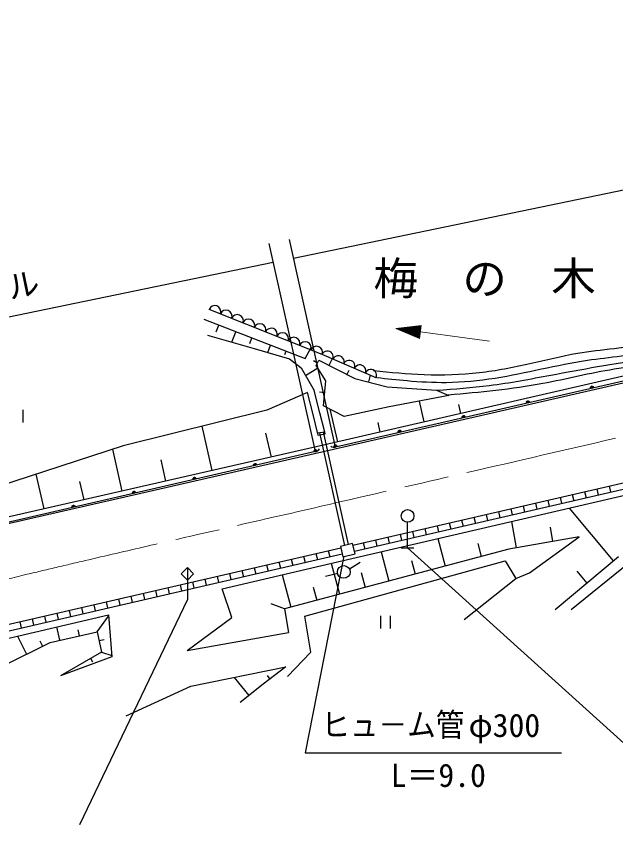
# Model space of a CAD drawing. Units: millimetres, scale not verified. Extents: x 40000 to 680000, y 20000 to 380000.
# Drawn here: x 186806 to 233986, y 279629 to 343223 of the extents above; entities that cross this region are included whole.
import ezdxf
from ezdxf.enums import TextEntityAlignment as Align

# ---------------------------------------------------------------- set-up
doc = ezdxf.new("R2010")
doc.units = ezdxf.units.MM
doc.header["$LTSCALE"] = 1000
doc.linetypes.add('CHAIN', pattern=[18.5, 12, -1.5, 3.5, -1.5])
for name, color, linetype, lineweight in [('M-BGD', 7, 'Continuous', 25), ('M-BMK', 2, 'CHAIN', 13), ('M-STR-HTXT', 7, 'Continuous', 13), ('M-STR-STR3', 7, 'Continuous', 25), ('M-STR-STRC', 7, 'Continuous', 25)]:
    doc.layers.add(name, color=color, linetype=linetype, lineweight=lineweight)
doc.styles.add('ＭＳ ゴシック', font='')
doc.styles.get('ＭＳ ゴシック').set_extended_font_data('MS Gothic')

msp = doc.modelspace()

# ---------------------------------------------------------------- linework, layer by layer
at = {"layer": 'M-BGD'}
for p, q in [((210875, 316604), (201982, 320163)), ((201567, 319387), (209556, 316289)), ((202548, 318404), (202751, 318928)), ((252245, 318999), (210754, 309435)), ((201849, 318136), (205527, 317098)), ((203783, 317590), (204099, 318405)), ((252364, 318465), (210856, 308932)), ((252286, 318603), (211938, 309332)), ((205190, 317480), (205359, 317917)), ((206598, 316780), (206819, 317351)), ((205527, 317098), (208324, 316268)), ((207946, 316605), (208050, 316873)), ((209556, 316289), (210019, 317167)), ((208324, 316268), (209234, 315566)), ((210199, 316135), (210519, 315968)), ((210412, 315764), (210621, 316164)), ((210621, 316164), (213460, 314732)), ((215128, 314794), (210875, 316604)), ((211672, 316265), (211418, 315762)), ((209234, 315566), (210257, 313776)), ((209577, 314967), (210537, 315564)), ((211168, 314549), (210412, 315764)), ((212987, 315357), (212831, 315049)), ((213302, 301626), (271126, 314965)), ((214660, 314993), (214523, 314458)), ((210983, 312579), (211168, 314549)), ((212098, 300313), (272094, 314212)), ((213422, 301141), (271236, 314477)), ((213460, 314732), (215990, 314081)), ((209724, 313641), (206525, 312234)), ((210165, 311896), (209724, 313641)), ((210698, 312031), (210257, 313776)), ((210669, 313671), (211082, 313633)), ((215990, 314081), (219888, 313810)), ((219888, 313810), (220843, 313390)), ((220843, 313390), (216160, 312489)), ((218517, 312943), (218893, 311311)), ((187332, 312272), (187332, 311272)), ((212620, 311751), (210983, 312579)), ((211487, 312324), (212082, 309741)), ((216160, 312489), (212620, 311751)), ((221604, 312680), (221767, 311973)), ((206525, 312234), (195236, 309438)), ((210552, 310368), (210165, 311896)), ((211085, 310503), (210698, 312031)), ((215256, 311272), (215431, 310513)), ((201416, 310968), (202208, 307489)), ((206434, 310423), (206861, 308548)), ((211090, 310519), (210510, 310419)), ((210510, 310419), (210535, 310271)), ((210535, 310271), (211115, 310371)), ((212666, 301591), (210687, 310467)), ((212958, 301663), (210980, 310533)), ((211115, 310371), (211090, 310519)), ((210754, 309435), (166882, 299445)), ((195236, 309438), (177451, 303629)), ((194382, 309159), (195130, 305877)), ((210856, 308932), (167379, 299037)), ((210368, 308975), (167509, 299126)), ((198184, 308331), (198565, 306659)), ((188363, 307193), (188982, 304477)), ((191788, 306638), (192118, 305191)), ((232497, 306054), (232609, 305567)), ((233465, 306277), (233577, 305790)), ((229594, 305384), (229707, 304897)), ((230562, 305607), (230674, 305120)), ((231529, 305831), (231642, 305343)), ((226691, 304715), (226804, 304227)), ((227659, 304938), (227771, 304451)), ((228627, 305161), (228739, 304674)), ((223789, 304045), (223901, 303558)), ((224756, 304268), (224869, 303781)), ((225724, 304491), (225836, 304004)), ((230326, 304536), (233789, 300393)), ((217605, 301425), (217605, 303425)), ((220886, 303375), (220998, 302888)), ((221853, 303599), (221966, 303111)), ((222821, 303822), (222933, 303335)), ((225777, 303482), (226145, 301408)), ((218951, 302929), (219063, 302442)), ((219918, 303152), (220031, 302665)), ((228808, 303046), (229009, 301916)), ((216048, 302259), (216160, 301772)), ((217015, 302483), (217128, 301995)), ((217983, 302706), (218095, 302219)), ((219988, 302141), (220564, 299975)), ((231096, 302286), (225570, 301307)), ((227205, 299436), (231096, 302286)), ((213274, 301741), (212320, 301505)), ((212320, 301505), (212519, 300699)), ((213473, 300934), (213274, 301741)), ((214113, 301813), (214225, 301326)), ((215080, 302036), (215193, 301549)), ((223131, 301751), (223403, 300730)), ((185137, 295150), (212341, 301419)), ((185255, 294664), (212461, 300933)), ((225570, 301307), (207920, 296612)), ((210394, 300970), (210507, 300483)), ((211366, 301194), (211478, 300707)), ((212337, 301418), (212449, 300930)), ((212519, 300699), (213473, 300934)), ((215522, 301106), (216137, 298797)), ((217105, 301425), (218105, 301425)), ((203001, 298201), (212098, 300313)), ((207481, 300299), (207593, 299811)), ((208452, 300522), (208564, 300035)), ((209423, 300746), (209535, 300259)), ((209514, 296030), (225272, 300402)), ((211594, 300196), (212242, 297761)), ((213019, 299765), (213879, 300275)), ((217912, 300418), (218197, 299345)), ((225272, 300402), (226109, 299004)), ((229202, 296559), (234183, 300723)), ((230474, 296557), (234996, 300237)), ((199780, 299366), (200275, 299861)), ((200275, 299861), (200275, 297361)), ((200275, 299861), (200770, 299366)), ((204567, 299627), (204679, 299140)), ((205538, 299851), (205650, 299364)), ((206509, 300075), (206622, 299588)), ((230927, 299570), (231699, 298646)), ((200275, 298871), (199780, 299366)), ((200770, 299366), (200275, 298871)), ((201653, 298956), (201766, 298469)), ((202625, 299180), (202737, 298692)), ((203596, 299403), (203708, 298916)), ((207742, 299302), (208422, 296745)), ((212109, 299395), (211139, 299165)), ((213949, 299465), (214260, 298298)), ((222058, 295775), (226109, 299004)), ((226109, 299004), (227205, 299436)), ((198740, 298284), (198852, 297797)), ((199711, 298508), (199823, 298021)), ((200682, 298732), (200794, 298245)), ((210177, 298322), (210453, 297286)), ((196797, 297837), (196909, 297350)), ((197768, 298061), (197881, 297573)), ((203766, 295942), (203001, 298201)), ((193884, 297165), (193996, 296678)), ((194855, 297389), (194967, 296902)), ((195826, 297613), (195938, 297126)), ((207920, 296612), (206870, 297001)), ((190970, 296494), (191082, 296007)), ((191941, 296718), (192053, 296231)), ((192912, 296942), (193025, 296454)), ((207920, 296612), (208236, 294749)), ((184070, 293810), (194066, 296140)), ((188056, 295823), (188169, 295336)), ((189027, 296047), (189140, 295559)), ((189999, 296270), (190111, 295783)), ((193175, 294816), (194075, 296030)), ((194066, 296140), (194334, 292832)), ((200271, 293334), (203766, 295942)), ((210002, 293205), (209514, 296030)), ((215494, 295069), (215494, 296069)), ((216244, 296069), (216244, 295069)), ((187085, 295599), (187197, 295112)), ((189986, 295189), (190223, 294145)), ((186909, 294472), (187617, 293051)), ((189469, 293973), (193175, 294816)), ((191670, 294954), (191773, 294497)), ((193175, 294816), (193529, 293195)), ((200271, 293334), (208236, 294749)), ((185825, 292159), (189469, 293973)), ((188665, 294095), (188874, 293677)), ((193730, 294181), (193333, 294095)), ((193529, 293195), (190286, 291341)), ((193529, 293195), (194324, 292957)), ((208148, 291297), (210002, 293205)), ((194334, 292832), (190286, 291341)), ((192829, 292421), (192668, 292703)), ((200537, 290525), (208020, 292058)), ((208020, 292058), (206237, 290703)), ((206549, 291365), (206754, 291096)), ((203958, 291226), (205114, 289796)), ((206237, 290703), (204441, 289252)), ((195470, 288197), (200537, 290525))]:
    msp.add_line(p, q, dxfattribs=at)
for centre in [(217605, 303925), (212585, 299520)]:
    msp.add_circle(centre, 500, dxfattribs=at)
for centre, radius, start, end in [((202426, 319986), 479, 338.18903, 158.18903), ((203316, 319630), 479, 338.18903, 158.18903), ((204205, 319274), 479, 338.18903, 158.18903), ((205094, 318918), 479, 338.18903, 158.18903), ((205983, 318562), 479, 338.18903, 158.18903), ((206873, 318206), 479, 338.18903, 158.18903), ((207762, 317850), 479, 338.18903, 158.18903), ((208651, 317494), 479, 338.18903, 158.18903), ((209541, 317138), 479, 338.18903, 158.18903), ((210430, 316782), 479, 338.18903, 158.18903), ((211300, 316423), 462, 336.94382, 156.94382), ((212151, 316061), 462, 336.94382, 156.94382), ((213001, 315699), 462, 336.94382, 156.94382), ((213852, 315337), 462, 336.94382, 156.94382), ((214702, 314975), 462, 336.94382, 156.94382), ((232112, 313967), 150, 12.94005, 192.94005), ((232112, 313967), 100, 12.94005, 192.94005), ((232112, 313967), 50, 12.94005, 192.94005), ((227068, 312809), 150, 12.94005, 192.94005), ((227068, 312809), 100, 12.94005, 192.94005), ((227068, 312809), 50, 12.94005, 192.94005), ((222025, 311650), 150, 12.94005, 192.94005), ((222025, 311650), 100, 12.94005, 192.94005), ((222025, 311650), 50, 12.94005, 192.94005), ((216981, 310491), 150, 12.94005, 192.94005), ((216981, 310491), 100, 12.94005, 192.94005), ((216981, 310491), 50, 12.94005, 192.94005), ((210368, 308975), 150, 12.94157, 192.94157), ((210368, 308975), 100, 12.94157, 192.94157), ((210256, 309462), 500, 282.94157, 327.94157), ((211826, 309819), 500, 237.94005, 282.94005), ((211938, 309332), 150, 12.94005, 192.94005), ((211938, 309332), 100, 12.94005, 192.94005), ((211938, 309332), 50, 12.94005, 192.94005), ((210368, 308975), 50, 12.94157, 192.94157), ((205606, 307881), 150, 12.94157, 192.94157), ((205606, 307881), 100, 12.94157, 192.94157), ((205606, 307881), 50, 12.94157, 192.94157), ((200844, 306786), 150, 12.94157, 192.94157), ((200844, 306786), 100, 12.94157, 192.94157), ((200844, 306786), 50, 12.94157, 192.94157), ((196081, 305692), 150, 12.94157, 192.94157), ((196081, 305692), 100, 12.94157, 192.94157), ((196081, 305692), 50, 12.94157, 192.94157), ((191319, 304598), 150, 12.94157, 192.94157), ((191319, 304598), 100, 12.94157, 192.94157), ((191319, 304598), 50, 12.94157, 192.94157)]:
    msp.add_arc(centre, radius, start, end, dxfattribs=at)
for points, knots in [([(215188, 314801), (215977, 314716), (216766, 314631), (217558, 314562), (218585, 314474), (219616, 314414), (220645, 314426), (221928, 314441), (223209, 314567), (224482, 314767), (226928, 315152), (229345, 315810), (231748, 316166), (233524, 316429), (235293, 316526), (237154, 317001), (238331, 317302), (239544, 317753), (240190, 318656), (240717, 319392), (240867, 320428), (241333, 321231), (241938, 322274), (243078, 322925), (244200, 323506), (246392, 324641), (248519, 325512), (250762, 326345), (252257, 326901), (253805, 327440), (255367, 327573), (257167, 327727), (258986, 327341), (260854, 327343), (263310, 327346), (265851, 328019), (268069, 327036), (268480, 326854), (268881, 326614), (269297, 326499), (270510, 326162), (271855, 326883), (273057, 327573), (274220, 328242), (275249, 328882), (276319, 329492), (279263, 331171), (282514, 332620), (285567, 334289), (287606, 335403), (289557, 336616), (291630, 337704), (293572, 338723), (295621, 339634), (297770, 339891), (299253, 340069), (300783, 339935), (302260, 339623), (304295, 339191), (306230, 338420), (308246, 338011), (309628, 337731), (311047, 337621), (312467, 337512)], [0, 0, 0, 0, 1, 1, 1, 2, 2, 2, 3, 3, 3, 4, 4, 4, 5, 5, 5, 6, 6, 6, 7, 7, 7, 8, 8, 8, 9, 9, 9, 10, 10, 10, 11, 11, 11, 12, 12, 12, 13, 13, 13, 14, 14, 14, 15, 15, 15, 16, 16, 16, 17, 17, 17, 18, 18, 18, 19, 19, 19, 20, 20, 20, 21, 21, 21, 21]), ([(219925, 313813), (221297, 313912), (222669, 314011), (224031, 314183), (225650, 314387), (227255, 314692), (228860, 314994), (230087, 315224), (231314, 315452), (232544, 315663), (233851, 315888), (235161, 316093), (236474, 316298), (237231, 316416), (237989, 316534), (238712, 316809), (239632, 317159), (240495, 317764), (241056, 318554), (241589, 319305), (241849, 320223), (242342, 321021), (242616, 321463), (242961, 321868), (243369, 322171), (244153, 322754), (245168, 322961), (246118, 323281), (247794, 323845), (249269, 324761), (250876, 325449), (252016, 325936), (253222, 326308), (254445, 326453), (256119, 326652), (257825, 326424), (259520, 326347), (260898, 326286), (262269, 326324), (263644, 326321), (264971, 326319), (266301, 326278), (267610, 325977), (268104, 325864), (268595, 325713), (269090, 325713), (269405, 325713), (269722, 325775), (270042, 325819), (270737, 325915), (271447, 325928), (272104, 326110), (273092, 326382), (273960, 327035), (274853, 327616), (277014, 329025), (279320, 330021), (281647, 331000), (283529, 331793), (285424, 332575), (287330, 333326), (289004, 333987), (290687, 334624), (292406, 335150), (293025, 335340), (293649, 335516), (294283, 335653), (296252, 336078), (298314, 336132), (300316, 335884), (301575, 335728), (302811, 335454), (304044, 335170), (305116, 334924), (306186, 334670), (307256, 334417)], [0, 0, 0, 0, 1, 1, 1, 2, 2, 2, 3, 3, 3, 4, 4, 4, 5, 5, 5, 6, 6, 6, 7, 7, 7, 8, 8, 8, 9, 9, 9, 10, 10, 10, 11, 11, 11, 12, 12, 12, 13, 13, 13, 14, 14, 14, 15, 15, 15, 16, 16, 16, 17, 17, 17, 18, 18, 18, 19, 19, 19, 20, 20, 20, 21, 21, 21, 22, 22, 22, 23, 23, 23, 24, 24, 24, 25, 25, 25, 25]), ([(214919, 315358), (216246, 315223), (217574, 315089), (218908, 315040), (220352, 314988), (221804, 315036), (223237, 315199), (224577, 315351), (225902, 315604), (227226, 315902), (228478, 316183), (229730, 316506), (230966, 316718), (232888, 317047), (234772, 317109), (236859, 317556), (237854, 317770), (238896, 318071), (239420, 318780), (239932, 319474), (239950, 320557), (240372, 321387), (240553, 321743), (240809, 322053), (241083, 322342), (242192, 323509), (243606, 324340), (245061, 325044), (247035, 326000), (249082, 326720), (251130, 327441)], [0, 0, 0, 0, 1, 1, 1, 2, 2, 2, 3, 3, 3, 4, 4, 4, 5, 5, 5, 6, 6, 6, 7, 7, 7, 8, 8, 8, 9, 9, 9, 10, 10, 10, 10]), ([(220806, 313442), (223301, 313671), (225796, 313899), (228246, 314355), (230117, 314703), (231962, 315183), (233860, 315478), (235791, 315777), (237777, 315883), (239545, 316741), (240564, 317235), (241510, 317979), (242037, 318987), (242357, 319600), (242523, 320312), (242879, 320847), (243649, 322001), (245311, 322328), (246809, 322847), (249372, 323734), (251457, 325184), (253863, 325514), (255374, 325721), (257013, 325487), (258600, 325514), (259071, 325522), (259537, 325553), (260004, 325584)], [0, 0, 0, 0, 1, 1, 1, 2, 2, 2, 3, 3, 3, 4, 4, 4, 5, 5, 5, 6, 6, 6, 7, 7, 7, 8, 8, 8, 9, 9, 9, 9])]:
    msp.add_open_spline(points, degree=3, knots=knots, dxfattribs=at)
at = {"layer": 'M-BMK'}
msp.add_open_spline([(168317, 294298), (169029, 294504), (169740, 294710), (170452, 294913), (171165, 295116), (171878, 295316), (172592, 295511), (173306, 295707), (174022, 295900), (174737, 296090), (179032, 297230), (183346, 298296), (187668, 299329), (194155, 300879), (200659, 302356), (207159, 303846), (213656, 305335), (220150, 306836), (226643, 308338), (230976, 309341), (235309, 310344), (239641, 311349), (240364, 311517), (241086, 311684), (241808, 311852), (242530, 312020), (243252, 312188), (243974, 312355), (244696, 312523), (245418, 312691), (246140, 312859)], degree=3, knots=[0, 0, 0, 0, 1, 1, 1, 2, 2, 2, 3, 3, 3, 4, 4, 4, 5, 5, 5, 6, 6, 6, 7, 7, 7, 8, 8, 8, 9, 9, 9, 10, 10, 10, 10], dxfattribs=at)
at = {"layer": 'M-STR-HTXT'}
for p, q in [((216688, 318652), (218672, 318905)), ((224059, 317652), (216688, 318652)), ((216688, 318652), (218532, 317879)), ((216735, 318632), (216739, 318658)), ((216783, 318612), (216790, 318665)), ((216831, 318592), (216842, 318671)), ((216879, 318572), (216893, 318678)), ((216926, 318552), (216944, 318684)), ((216974, 318532), (216996, 318691)), ((217022, 318512), (217047, 318697)), ((217070, 318492), (217098, 318704)), ((217117, 318472), (217150, 318711)), ((217165, 318452), (217201, 318717)), ((217213, 318432), (217253, 318724)), ((217261, 318412), (217304, 318730)), ((217308, 318392), (217355, 318737)), ((217356, 318372), (217407, 318743)), ((217404, 318352), (217458, 318750)), ((217452, 318332), (217509, 318757)), ((217499, 318312), (217561, 318763)), ((217547, 318292), (217612, 318770)), ((217595, 318272), (217663, 318776)), ((217643, 318252), (217715, 318783)), ((217690, 318232), (217766, 318789)), ((217738, 318212), (217817, 318796)), ((217786, 318192), (217869, 318802)), ((217834, 318172), (217920, 318809)), ((217881, 318152), (217971, 318816)), ((217929, 318132), (218023, 318822)), ((217977, 318112), (218074, 318829)), ((218025, 318092), (218125, 318835)), ((218072, 318072), (218177, 318842)), ((218120, 318052), (218228, 318848)), ((218168, 318032), (218279, 318855)), ((218216, 318012), (218331, 318861)), ((218263, 317992), (218382, 318868)), ((218311, 317972), (218434, 318875)), ((218359, 317952), (218485, 318881)), ((218407, 317932), (218536, 318888)), ((218454, 317912), (218588, 318894)), ((218502, 317892), (218639, 318901)), ((218532, 317879), (218672, 318905)), ((236348, 284464), (217605, 301425))]:
    msp.add_line(p, q, dxfattribs=at)
at = {"layer": 'M-STR-STR3'}
for p, q in [((208631, 324205), (300803, 343223)), ((211938, 309332), (208306, 325669)), ((210368, 308975), (206710, 325340)), ((157125, 313577), (207038, 323876)), ((212586, 300750), (209552, 285293)), ((209552, 285293), (229699, 285293))]:
    msp.add_line(p, q, dxfattribs=at)
at = {"layer": 'M-STR-STRC'}
msp.add_line((200275, 297361), (191784, 279629), dxfattribs=at)

# ---------------------------------------------------------------- texts
at = {"layer": 'M-STR-HTXT', "style": 'ＭＳ ゴシック'}
msp.add_text('梅\u3000の\u3000木\u3000川', height=2566, dxfattribs=at).set_placement((214913, 320550), align=Align.BOTTOM_LEFT)
at = {"layer": 'M-STR-STR3', "style": 'ＭＳ ゴシック'}
msp.add_text('ガ－ドレ－ル', height=1833, rotation=11.659, dxfattribs=at).set_placement((174195, 317888), align=Align.BOTTOM_LEFT)
at = {"layer": 'M-STR-STR3', "style": 'ＭＳ ゴシック', "width": 0.9}
msp.add_text('ヒュ－ム管', height=1833, dxfattribs=at).set_placement((210817, 286039), align=Align.BOTTOM_LEFT)
at = {"layer": 'M-STR-STR3', "style": 'ＭＳ ゴシック'}
for s, p in [('φ300', (222401, 285986)), ('L＝9.0', (216276, 282058))]:
    msp.add_text(s, height=1833, dxfattribs=at).set_placement(p, align=Align.BOTTOM_LEFT)

doc.saveas('drawing.dxf')
